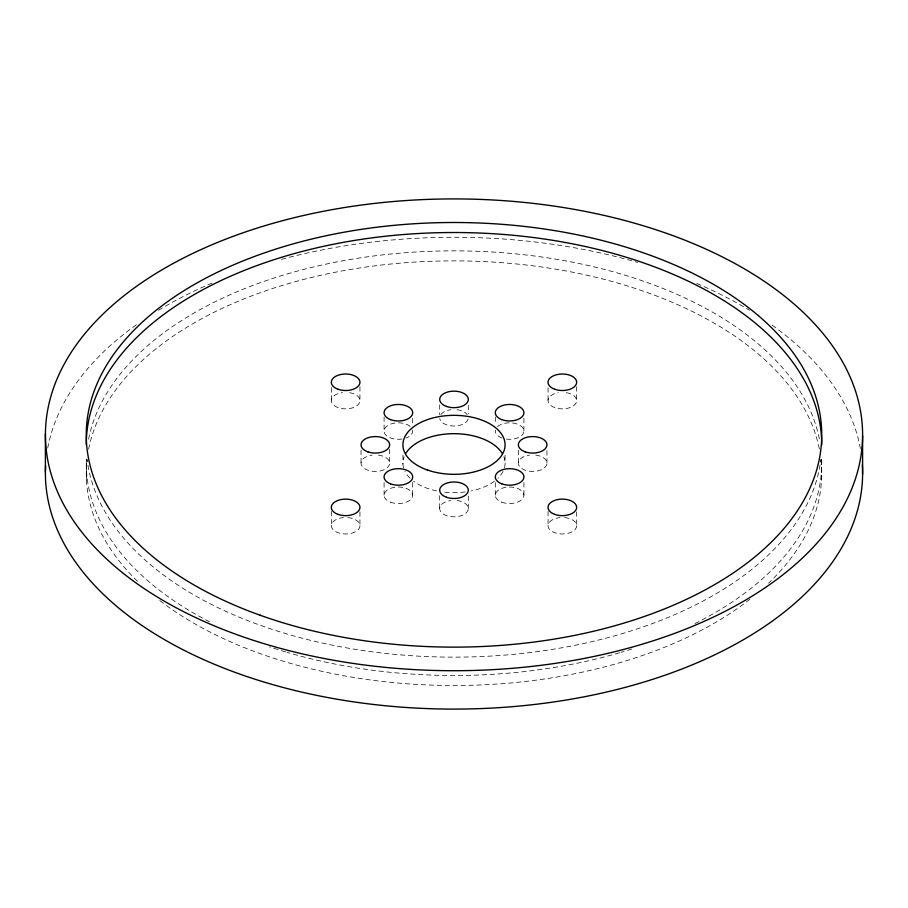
<?xml version="1.0" encoding="UTF-8"?>
<svg xmlns="http://www.w3.org/2000/svg" width="908" height="908" viewBox="0 0 908 908"><rect width="100%" height="100%" fill="white"/><g stroke="black" fill="none" stroke-linecap="round" stroke-linejoin="round"><path stroke-width="0.68" stroke-dasharray="4.54 3.41" d="M821.558 459.959L821.558 479.855M576.648 386.74L576.648 400.848M576.648 511.851L576.648 525.959M548.057 387.682L548.057 400.394M548.057 511.386L548.057 525.494M546.957 450.697L546.957 463.409M523.916 418.327L523.916 431.039M523.916 482.557L523.916 495.257M518.366 450.243L518.366 462.944M505.052 455.192L505.052 464.101M495.314 416.976L495.314 424.036M495.314 482.613L495.314 495.314M468.301 405.286L468.301 413.753M468.301 496.109L468.301 508.821M439.699 404.832L439.699 414.706M439.699 495.654L439.699 508.355M412.686 418.327L412.686 423.979M412.686 482.557L412.686 495.257M402.948 455.192L402.948 464.101M389.634 449.29L389.634 463.409M384.084 416.976L384.084 431.096M384.084 482.613L384.084 495.314M361.044 450.243L361.044 462.944M359.943 386.74L359.943 400.848M359.943 511.851L359.943 525.959M331.352 387.682L331.352 400.394M331.352 511.386L331.352 525.494M86.442 459.959L86.442 479.855M820.866 459.493A367.74 212.313 0 0 1 820.514 462.149M820.106 464.805A367.74 212.313 0 0 1 449.381 657.12A367.74 212.313 0 0 1 87.134 459.493M821.672 459.176A367.74 212.313 0 0 1 693.462 624.307M631.832 649.016A367.74 212.313 0 0 1 620.947 652.353M619.665 652.727A367.74 212.313 0 0 1 287.053 652.353M285.679 651.944A367.74 212.313 0 0 1 269.46 646.825M209.578 621.798A367.74 212.313 0 0 1 86.328 459.176M88.609 439.211A367.74 212.313 0 0 1 454 250.858A367.74 212.313 0 0 1 819.391 439.211M503.849 456.747A51.075 29.487 0 0 1 504.451 467.79M503.043 471.4A51.075 29.487 0 0 1 497.959 478.187M494.361 481.251A51.075 29.487 0 0 1 471.297 490.922M465.146 491.954A51.075 29.487 0 0 1 442.854 491.954M436.703 490.922A51.075 29.487 0 0 1 413.639 481.251M410.041 478.187A51.075 29.487 0 0 1 404.957 471.4M403.549 467.79A51.075 29.487 0 0 1 404.151 456.747M497.516 426.669A14.301 8.251 0 0 1 515.937 423.65A14.301 8.251 0 0 1 523.042 433.911A14.301 8.251 0 0 1 506.108 439.063M501.999 438.053A14.301 8.251 0 0 1 495.428 430.063M535.731 455.112A14.301 8.251 0 0 1 544.516 467.79A14.301 8.251 0 0 1 520.851 467.836A14.301 8.251 0 0 1 529.489 455.124M457.065 500.524A14.301 8.251 0 0 1 465.861 513.202A14.301 8.251 0 0 1 442.196 513.247A14.301 8.251 0 0 1 450.833 500.535M378.409 455.112A14.301 8.251 0 0 1 387.205 467.79A14.301 8.251 0 0 1 363.541 467.836A14.301 8.251 0 0 1 372.178 455.124M412.561 429.995A14.301 8.251 0 0 1 406.092 438.019M401.983 439.052A14.301 8.251 0 0 1 384.992 433.967A14.301 8.251 0 0 1 391.972 423.684A14.301 8.251 0 0 1 410.427 426.612M468.131 419.031A14.301 8.251 0 0 1 453.603 426.011A14.301 8.251 0 0 1 439.767 418.565M440.857 414.513A14.301 8.251 0 0 1 450.833 409.712M457.065 409.701A14.301 8.251 0 0 1 467.109 414.457M349.603 392.687A14.301 8.251 0 0 1 357.162 405.524A14.301 8.251 0 0 1 333.69 405.138A14.301 8.251 0 0 1 342.486 392.574M347.843 517.571A14.301 8.251 0 0 1 357.673 530.204A14.301 8.251 0 0 1 333.69 530.249A14.301 8.251 0 0 1 343.372 517.583M564.538 517.571A14.301 8.251 0 0 1 574.367 530.204A14.301 8.251 0 0 1 550.384 530.249A14.301 8.251 0 0 1 560.066 517.583M566.297 392.687A14.301 8.251 0 0 1 574.026 405.377A14.301 8.251 0 0 1 550.713 405.422A14.301 8.251 0 0 1 558.307 392.699M47.727 448.041A408.6 235.91 0 0 1 139.037 322.908M158.435 310.298A408.6 235.91 0 0 1 213.845 282.32M281.503 259.336A408.6 235.91 0 0 1 637.586 262.435M696.776 283.432A408.6 235.91 0 0 1 749.452 310.23M772.186 325.178A408.6 235.91 0 0 1 860.375 448.563M821.014 459.857A367.74 212.313 0 0 1 768.554 583.163M749.94 599.223A367.74 212.313 0 0 1 164.518 604.126M163.429 603.309A367.74 212.313 0 0 1 158.06 599.223M137.471 581.256A367.74 212.313 0 0 1 86.986 459.857M88.609 449.222A367.74 212.313 0 0 1 454 260.868A367.74 212.313 0 0 1 819.391 449.222M501.749 502.181A14.301 8.251 0 0 0 523.893 495.779A14.301 8.251 0 0 0 503.214 487.902A14.301 8.251 0 0 0 501.749 502.181M390.508 502.181A14.301 8.251 0 0 0 412.663 495.779A14.301 8.251 0 0 0 391.972 487.902A14.301 8.251 0 0 0 390.508 502.181"/><path stroke-width="1.36" d="M862.6 435.761A408.6 235.91 0 0 1 248.293 638.642A408.6 235.91 0 0 1 251.107 230.053A408.6 235.91 0 0 1 862.6 435.761L862.6 474.124M45.4 433.876L45.4 472.239M86.26 444.829A367.74 212.313 0 0 1 454 232.516A367.74 212.313 0 0 1 821.74 444.829M405.944 453.183A51.075 29.487 0 0 1 454 433.684A51.075 29.487 0 0 1 502.056 453.183M862.339 464.692A408.6 235.91 0 0 1 454.704 709.091A408.6 235.91 0 0 1 45.616 465.509M427.089 469.89A51.075 29.487 0 0 0 505.052 445.749A51.075 29.487 0 0 0 429.87 418.838A51.075 29.487 0 0 0 427.089 469.89M501.749 419.609A14.301 8.251 0 0 0 523.893 413.208A14.301 8.251 0 0 0 503.214 405.331A14.301 8.251 0 0 0 501.749 419.609M525.164 451.855A14.301 8.251 0 0 0 546.957 445.056A14.301 8.251 0 0 0 525.857 437.565A14.301 8.251 0 0 0 525.164 451.855M501.749 483.828A14.301 8.251 0 0 0 523.893 477.426A14.301 8.251 0 0 0 503.214 469.549A14.301 8.251 0 0 0 501.749 483.828M446.509 497.266A14.301 8.251 0 0 0 468.301 490.468A14.301 8.251 0 0 0 447.201 482.977A14.301 8.251 0 0 0 446.509 497.266M390.508 483.828A14.301 8.251 0 0 0 412.663 477.426A14.301 8.251 0 0 0 391.972 469.549A14.301 8.251 0 0 0 390.508 483.828M367.854 451.855A14.301 8.251 0 0 0 389.634 445.056A14.301 8.251 0 0 0 368.546 437.565A14.301 8.251 0 0 0 367.854 451.855M390.508 419.609A14.301 8.251 0 0 0 412.663 413.208A14.301 8.251 0 0 0 391.972 405.331A14.301 8.251 0 0 0 390.508 419.609M446.509 406.444A14.301 8.251 0 0 0 468.301 399.645A14.301 8.251 0 0 0 447.201 392.154A14.301 8.251 0 0 0 446.509 406.444M338.162 514.416A14.301 8.251 0 0 0 359.943 507.606A14.301 8.251 0 0 0 338.854 500.115A14.301 8.251 0 0 0 338.162 514.416M554.856 514.416A14.301 8.251 0 0 0 576.648 507.606A14.301 8.251 0 0 0 555.548 500.115A14.301 8.251 0 0 0 554.856 514.416M554.856 389.305A14.301 8.251 0 0 0 576.648 382.506A14.301 8.251 0 0 0 555.548 375.004A14.301 8.251 0 0 0 554.856 389.305M338.162 389.305A14.301 8.251 0 0 0 359.943 382.506A14.301 8.251 0 0 0 338.854 375.004A14.301 8.251 0 0 0 338.162 389.305M260.21 615.261A367.74 212.313 0 0 0 821.558 441.481A367.74 212.313 0 0 0 280.22 247.702A367.74 212.313 0 0 0 260.21 615.261"/></g></svg>
